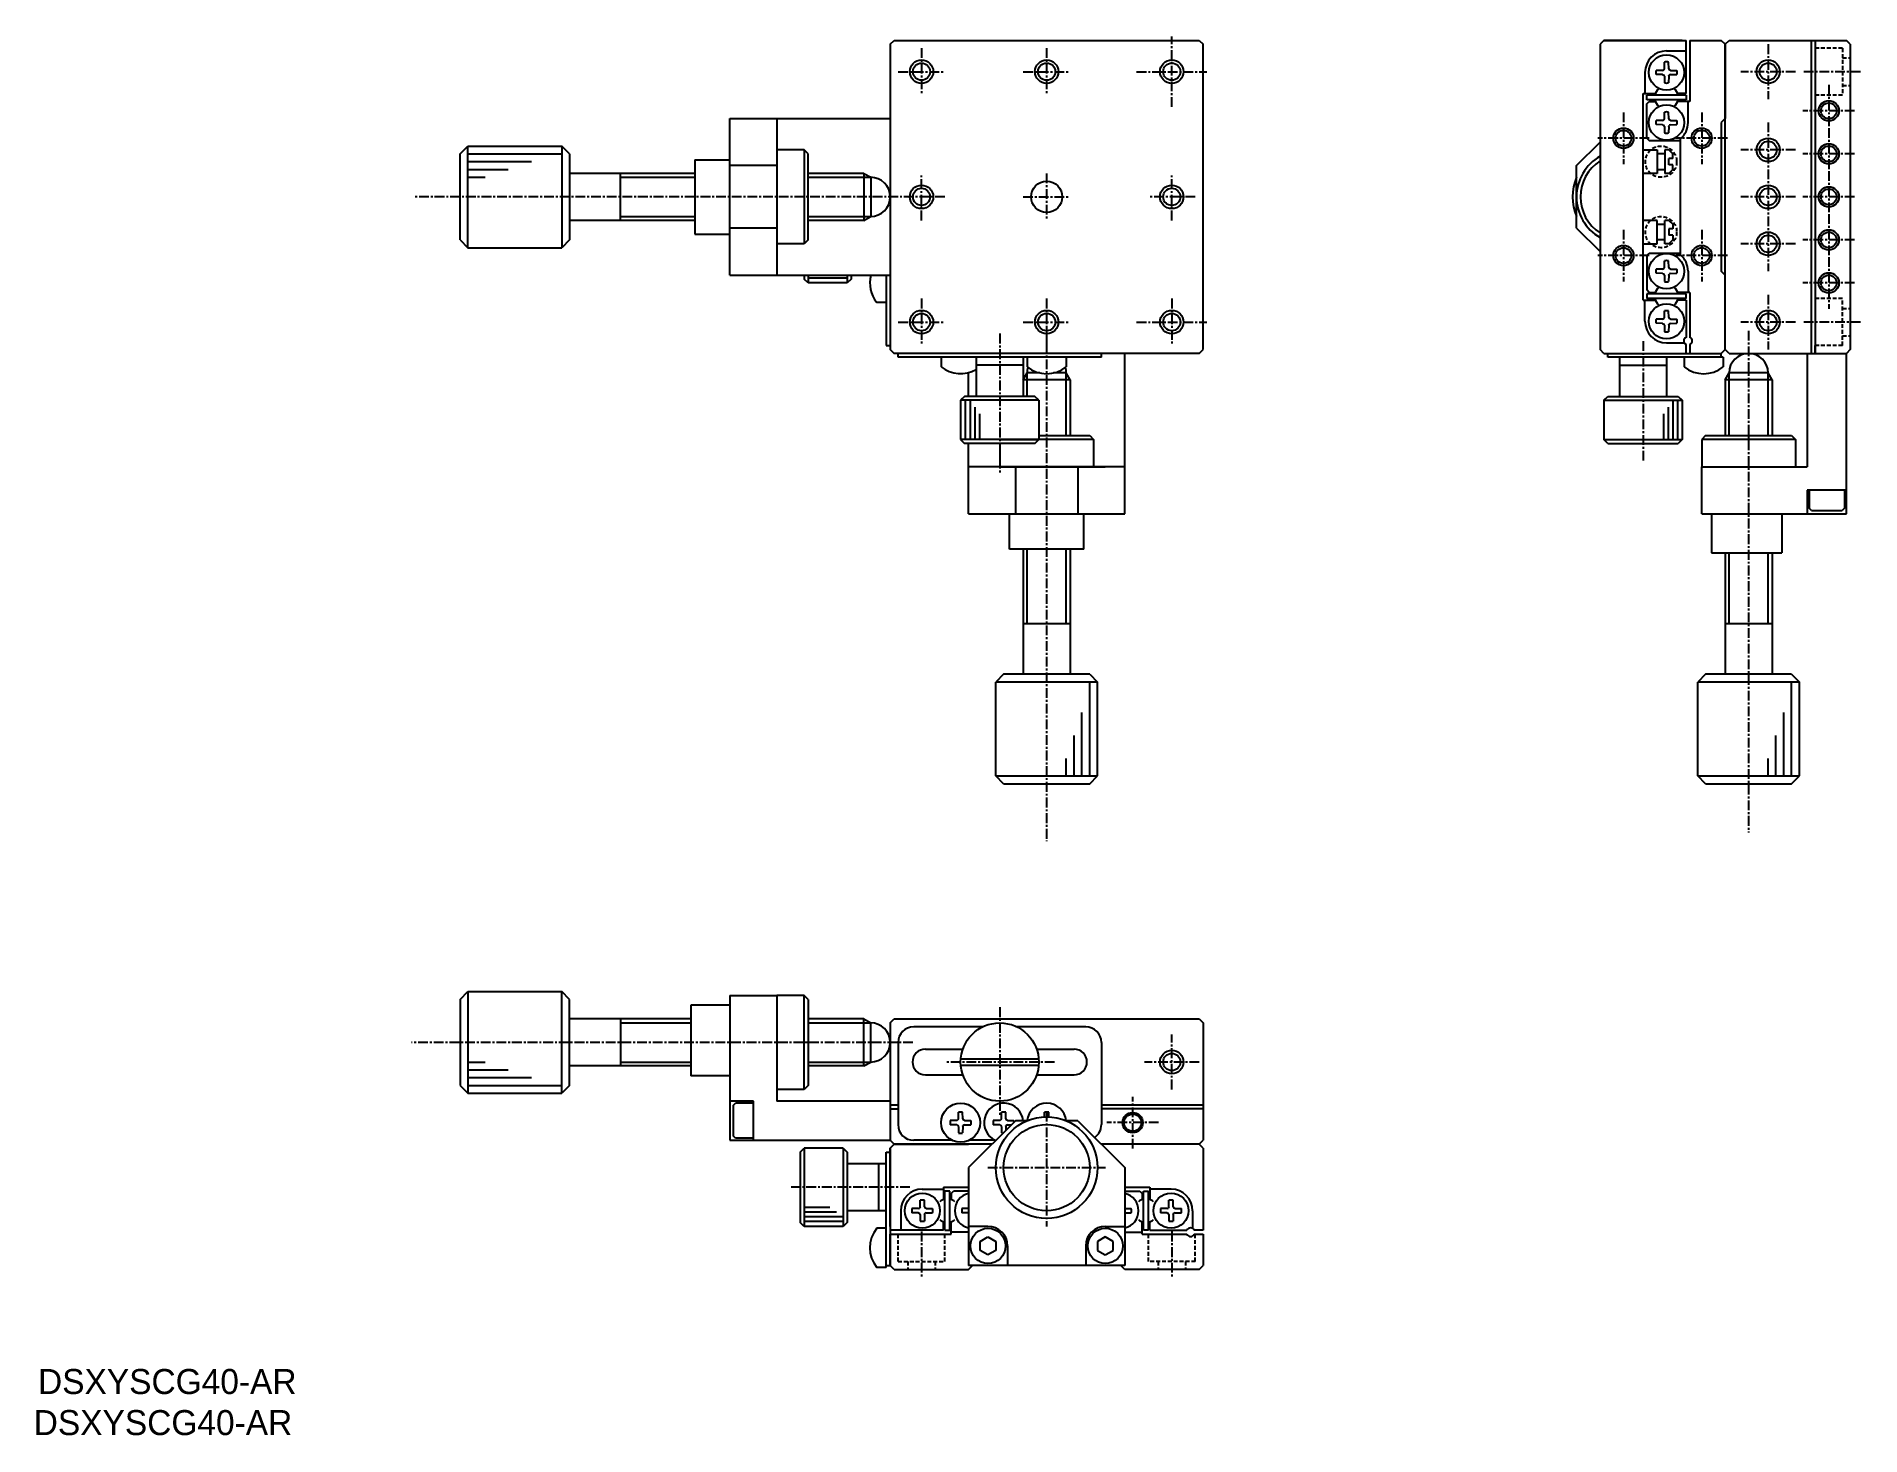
# Model space of a CAD drawing. Extents: x 652 to 885, y 130 to 308.
import ezdxf

# ---------------------------------------------------------------- set-up
doc = ezdxf.new("R2010")
doc.units = 0
doc.linetypes.add('CENTER', pattern=[2, 1.25, -0.25, 0.25, -0.25])
doc.linetypes.add('DASHED', pattern=[0.75, 0.5, -0.25])
doc.layers.get('0').update_dxf_attribs({"linetype": 'CONTINUOUS'})
doc.layers.add('CENTER', color=1, linetype='CENTER')

msp = doc.modelspace()

# ---------------------------------------------------------------- linework, layer by layer
at = {"color": 7, "linetype": 'CONTINUOUS'}
for p, q in [((761.29, 307.36), (761.79, 307.86)), ((761.79, 307.86), (800.79, 307.86)), ((800.79, 307.86), (801.29, 307.36)), ((852.54, 307.86), (852.04, 307.36)), ((852.54, 307.86), (863.04, 307.86)), ((862.54, 307.86), (852.54, 307.86)), ((863.04, 301.06), (863.04, 307.86)), ((863.54, 307.86), (863.54, 300.06)), ((863.54, 307.86), (867.54, 307.86)), ((868.04, 307.36), (867.54, 307.86)), ((868.04, 307.36), (868.54, 307.86)), ((868.54, 307.86), (883.54, 307.86)), ((879.04, 307.86), (879.04, 268.86)), ((879.54, 307.86), (879.54, 268.86)), ((884.04, 307.36), (883.54, 307.86)), ((884.04, 307.36), (883.54, 307.86)), ((761.29, 307.36), (761.29, 268.36)), ((801.29, 268.36), (801.29, 307.36)), ((852.04, 307.36), (852.04, 268.36)), ((860.54, 306.51), (863.04, 306.51)), ((868.04, 307.36), (868.04, 297.86)), ((868.04, 268.36), (868.04, 307.36)), ((884.04, 307.36), (884.04, 268.36)), ((857.79, 303.76), (857.79, 301.06)), ((860.04, 304.03), (859.22, 304.02)), ((860.04, 303.48), (859.22, 303.5)), ((860.04, 304.03), (860.21, 304.1)), ((860.04, 303.48), (860.21, 303.41)), ((860.27, 304.24), (860.21, 304.1)), ((860.27, 303.27), (860.21, 303.41)), ((860.27, 304.24), (860.28, 305.08)), ((860.27, 303.27), (860.28, 302.43)), ((860.82, 304.24), (860.8, 305.08)), ((860.82, 303.27), (860.8, 302.43)), ((860.82, 304.24), (860.88, 304.1)), ((860.82, 303.27), (860.88, 303.41)), ((861.04, 304.03), (860.88, 304.1)), ((861.04, 303.48), (860.88, 303.41)), ((861.04, 304.03), (861.87, 304.02)), ((861.04, 303.48), (861.87, 303.5)), ((857.54, 274.66), (857.54, 301.06)), ((857.54, 301.06), (859.13, 301.06)), ((858.04, 300.26), (858.04, 300.86)), ((863.04, 300.86), (858.04, 300.86)), ((863.04, 301.06), (861.96, 301.06)), ((863.04, 300.86), (863.04, 300.26)), ((863.04, 300.26), (858.04, 300.26)), ((858.04, 299.76), (858.34, 300.06)), ((858.04, 295.36), (858.04, 299.76)), ((858.34, 300.06), (859.13, 300.06)), ((860.27, 297.84), (860.28, 298.68)), ((860.82, 297.84), (860.8, 298.68)), ((863.54, 300.06), (861.96, 300.06)), ((863.29, 297.36), (863.29, 300.06)), ((740.79, 277.86), (740.79, 297.86)), ((740.79, 297.86), (761.29, 297.86)), ((746.79, 297.86), (746.79, 277.86)), ((860.04, 297.63), (859.22, 297.62)), ((860.04, 297.08), (859.22, 297.1)), ((860.04, 297.63), (860.21, 297.7)), ((860.04, 297.08), (860.21, 297.01)), ((860.27, 297.84), (860.21, 297.7)), ((860.27, 296.87), (860.21, 297.01)), ((860.27, 296.87), (860.28, 296.03)), ((860.82, 296.87), (860.8, 296.03)), ((860.82, 297.84), (860.88, 297.7)), ((860.82, 296.87), (860.88, 297.01)), ((861.04, 297.63), (860.88, 297.7)), ((861.04, 297.08), (860.88, 297.01)), ((861.04, 297.63), (861.87, 297.62)), ((861.04, 297.08), (861.87, 297.1)), ((868.04, 297.86), (867.54, 297.36)), ((867.54, 297.36), (867.54, 278.36)), ((706.29, 293.36), (707.29, 294.36)), ((707.29, 294.36), (719.29, 294.36)), ((720.29, 293.36), (719.29, 294.36)), ((750.29, 293.86), (746.79, 293.86)), ((750.79, 293.36), (750.29, 293.86)), ((849.04, 291.86), (852.04, 294.86)), ((857.54, 293.86), (859.34, 293.86)), ((858.04, 295.36), (858.34, 295.06)), ((858.34, 295.06), (862.34, 295.06)), ((859.34, 293.86), (859.34, 290.86)), ((860.34, 293.86), (860.34, 290.86)), ((860.84, 293.86), (860.34, 293.86)), ((860.84, 293.86), (861.34, 293.36)), ((862.34, 280.43), (862.34, 295.28)), ((706.29, 282.36), (706.29, 293.36)), ((720.29, 293.36), (720.29, 282.36)), ((736.29, 292.61), (740.79, 292.61)), ((736.29, 292.61), (736.29, 283.11)), ((746.79, 291.86), (740.79, 291.86)), ((750.79, 282.36), (750.79, 293.36)), ((849.04, 283.86), (849.04, 291.86)), ((860.34, 293.36), (859.34, 293.36)), ((861.34, 292.76), (860.84, 292.76)), ((860.84, 291.96), (860.84, 292.76)), ((861.34, 291.96), (860.84, 291.96)), ((861.34, 292.76), (861.34, 293.36)), ((861.34, 291.36), (861.34, 291.96)), ((736.29, 290.86), (720.29, 290.86)), ((726.79, 284.86), (726.79, 290.86)), ((757.92, 290.86), (750.79, 290.86)), ((757.92, 290.86), (757.92, 284.86)), ((757.92, 290.86), (758.79, 290.36)), ((758.79, 290.36), (758.79, 285.36)), ((859.34, 290.86), (857.54, 290.86)), ((859.34, 291.36), (860.34, 291.36)), ((860.84, 290.86), (860.34, 290.86)), ((860.84, 290.86), (861.34, 291.36)), ((736.29, 284.86), (720.29, 284.86)), ((757.92, 284.86), (750.79, 284.86)), ((757.92, 284.86), (758.79, 285.36)), ((859.34, 284.86), (857.54, 284.86)), ((859.34, 281.86), (859.34, 284.86)), ((860.34, 281.86), (860.34, 284.86)), ((860.84, 284.86), (860.34, 284.86)), ((860.84, 284.86), (861.34, 284.36)), ((706.29, 282.36), (707.29, 281.36)), ((720.29, 282.36), (719.29, 281.36)), ((736.29, 283.11), (740.79, 283.11)), ((746.79, 283.86), (740.79, 283.86)), ((750.79, 282.36), (750.29, 281.86)), ((849.04, 283.86), (852.04, 280.86)), ((859.34, 284.36), (860.34, 284.36)), ((860.34, 282.36), (859.34, 282.36)), ((860.84, 283.76), (860.84, 282.96)), ((861.34, 283.76), (860.84, 283.76)), ((861.34, 282.96), (860.84, 282.96)), ((860.84, 281.86), (861.34, 282.36)), ((861.34, 284.36), (861.34, 283.76)), ((861.34, 282.96), (861.34, 282.36)), ((707.29, 281.36), (719.29, 281.36)), ((750.29, 281.86), (746.79, 281.86)), ((857.54, 281.86), (859.34, 281.86)), ((858.04, 280.36), (858.34, 280.66)), ((858.04, 280.36), (858.04, 275.96)), ((858.34, 280.66), (862.34, 280.66)), ((860.84, 281.86), (860.34, 281.86)), ((740.79, 277.86), (761.29, 277.86)), ((750.29, 277.86), (750.29, 277.36)), ((750.79, 277.86), (750.79, 276.86)), ((755.79, 277.86), (755.79, 276.86)), ((756.29, 277.86), (756.29, 277.36)), ((760.79, 277.86), (760.79, 268.86)), ((860.04, 278.63), (859.22, 278.62)), ((860.04, 278.08), (859.22, 278.1)), ((860.04, 278.63), (860.21, 278.7)), ((860.04, 278.08), (860.21, 278.01)), ((860.27, 278.84), (860.21, 278.7)), ((860.27, 277.87), (860.21, 278.01)), ((860.27, 278.84), (860.28, 279.68)), ((860.27, 277.87), (860.28, 277.03)), ((860.82, 278.84), (860.8, 279.68)), ((860.82, 277.87), (860.8, 277.03)), ((860.82, 278.84), (860.88, 278.7)), ((860.82, 277.87), (860.88, 278.01)), ((861.04, 278.63), (860.88, 278.7)), ((861.04, 278.08), (860.88, 278.01)), ((861.04, 278.63), (861.87, 278.62)), ((861.04, 278.08), (861.87, 278.1)), ((863.29, 278.36), (863.29, 275.66)), ((868.04, 277.86), (867.54, 278.36)), ((868.04, 268.36), (868.04, 277.86)), ((750.79, 276.86), (750.29, 277.36)), ((755.79, 276.86), (750.79, 276.86)), ((756.29, 277.36), (755.79, 276.86)), ((858.34, 275.66), (858.04, 275.96)), ((858.04, 275.46), (858.04, 274.86)), ((863.04, 275.46), (858.04, 275.46)), ((858.34, 275.66), (859.13, 275.66)), ((863.54, 275.66), (861.96, 275.66)), ((863.04, 274.86), (863.04, 275.46)), ((863.54, 275.66), (863.54, 269.91)), ((760.79, 274.36), (759.57, 274.36)), ((857.54, 274.66), (859.13, 274.66)), ((857.79, 271.96), (857.79, 274.66)), ((863.04, 274.86), (858.04, 274.86)), ((860.27, 272.44), (860.28, 273.28)), ((860.82, 272.44), (860.8, 273.28)), ((863.04, 274.66), (861.96, 274.66)), ((863.04, 274.66), (863.04, 269.91)), ((860.04, 272.23), (859.22, 272.22)), ((860.04, 271.68), (859.22, 271.7)), ((860.04, 272.23), (860.21, 272.3)), ((860.04, 271.68), (860.21, 271.61)), ((860.27, 272.44), (860.21, 272.3)), ((860.27, 271.47), (860.21, 271.61)), ((860.27, 271.47), (860.28, 270.63)), ((860.82, 271.47), (860.8, 270.63)), ((860.82, 272.44), (860.88, 272.3)), ((860.82, 271.47), (860.88, 271.61)), ((861.04, 272.23), (860.88, 272.3)), ((861.04, 271.68), (860.88, 271.61)), ((861.04, 272.23), (861.87, 272.22)), ((861.04, 271.68), (861.87, 271.7)), ((760.79, 268.86), (761.29, 268.86)), ((761.29, 268.36), (761.79, 267.86)), ((761.79, 267.86), (761.29, 268.36)), ((800.79, 267.86), (801.29, 268.36)), ((852.54, 267.86), (852.04, 268.36)), ((860.54, 269.21), (862.81, 269.21)), ((863.04, 267.86), (863.04, 269)), ((863.54, 269), (863.54, 267.86)), ((867.54, 267.86), (868.04, 268.36)), ((868.54, 267.86), (868.04, 268.36)), ((868.54, 267.86), (868.04, 268.36)), ((879.04, 268.86), (879.04, 267.86)), ((879.04, 268.86), (879.04, 267.86)), ((879.54, 267.86), (879.54, 268.86)), ((879.54, 268.86), (879.54, 267.86)), ((884.04, 268.36), (883.54, 267.86)), ((884.04, 268.36), (883.54, 267.86)), ((800.79, 267.86), (761.79, 267.86)), ((762.29, 267.36), (762.29, 267.86)), ((788.29, 267.36), (762.29, 267.36)), ((767.79, 267.36), (767.79, 266.13)), ((772.29, 267.36), (772.29, 262.36)), ((778.29, 266.36), (772.29, 266.36)), ((778.29, 267.36), (778.29, 262.36)), ((778.79, 267.36), (778.79, 266.13)), ((783.79, 267.36), (783.79, 266.13)), ((788.29, 267.36), (788.29, 267.86)), ((791.29, 247.36), (791.29, 267.86)), ((852.54, 267.86), (867.54, 267.86)), ((853.04, 267.36), (853.04, 267.86)), ((867.79, 267.36), (853.04, 267.36)), ((854.54, 267.36), (854.54, 262.36)), ((854.54, 266.36), (860.54, 266.36)), ((860.54, 267.36), (860.54, 262.36)), ((862.79, 267.36), (862.79, 266.13)), ((867.54, 267.36), (867.54, 267.86)), ((867.79, 267.36), (867.79, 266.13)), ((868.54, 267.86), (883.54, 267.86)), ((878.54, 267.86), (878.54, 253.36)), ((883.54, 247.36), (883.54, 267.86)), ((771.29, 262.36), (771.29, 265.38)), ((778.29, 264.49), (778.79, 265.36)), ((784.29, 264.49), (778.29, 264.49)), ((780.4, 265.36), (778.79, 265.36)), ((783.79, 265.36), (782.18, 265.36)), ((784.29, 264.49), (783.79, 265.36)), ((784.29, 264.49), (784.29, 257.36)), ((868.04, 264.49), (868.54, 265.36)), ((868.04, 264.49), (868.04, 257.36)), ((874.04, 264.49), (868.04, 264.49)), ((873.54, 265.36), (868.54, 265.36)), ((874.04, 264.49), (873.54, 265.36)), ((874.04, 264.49), (874.04, 257.36)), ((770.79, 262.36), (770.29, 261.86)), ((770.29, 261.86), (770.29, 256.86)), ((780.29, 261.86), (770.29, 261.86)), ((779.79, 262.36), (770.79, 262.36)), ((780.29, 261.86), (779.79, 262.36)), ((780.29, 261.86), (780.29, 256.86)), ((852.54, 261.86), (853.04, 262.36)), ((852.54, 261.86), (852.54, 256.86)), ((852.54, 261.86), (862.54, 261.86)), ((853.04, 262.36), (862.04, 262.36)), ((862.04, 262.36), (862.54, 261.86)), ((862.54, 261.86), (862.54, 256.86)), ((770.29, 256.86), (770.79, 256.36)), ((780.29, 256.86), (770.29, 256.86)), ((775.29, 256.86), (780.29, 256.86)), ((779.79, 256.36), (780.29, 256.86)), ((780.29, 257.36), (786.79, 257.36)), ((786.79, 257.36), (787.29, 256.86)), ((787.29, 256.86), (787.29, 253.36)), ((853.04, 256.36), (852.54, 256.86)), ((852.54, 256.86), (862.54, 256.86)), ((862.54, 256.86), (862.04, 256.36)), ((865.54, 257.36), (865.04, 256.86)), ((865.04, 256.86), (865.04, 253.36)), ((865.54, 257.36), (876.54, 257.36)), ((876.54, 257.36), (877.04, 256.86)), ((877.04, 256.86), (877.04, 253.36)), ((779.79, 256.36), (770.79, 256.36)), ((771.29, 247.36), (771.29, 256.36)), ((775.29, 256.36), (775.29, 253.36)), ((853.04, 256.36), (862.04, 256.36)), ((791.29, 253.36), (771.29, 253.36)), ((775.29, 253.36), (788.79, 253.36)), ((777.29, 253.36), (777.29, 247.36)), ((785.29, 253.36), (785.29, 247.36)), ((865.04, 247.36), (865.04, 253.36)), ((865.04, 253.36), (878.54, 253.36)), ((883.54, 250.36), (878.54, 250.36)), ((878.54, 250.36), (878.54, 247.36)), ((878.79, 250.36), (878.79, 248.06)), ((883.29, 250.36), (883.29, 248.06)), ((771.29, 247.36), (791.29, 247.36)), ((776.54, 242.86), (776.54, 247.36)), ((786.04, 242.86), (786.04, 247.36)), ((865.04, 247.36), (883.54, 247.36)), ((866.29, 247.36), (866.29, 242.36)), ((875.29, 247.36), (875.29, 242.36)), ((879.09, 247.76), (878.79, 248.06)), ((879.09, 247.76), (882.99, 247.76)), ((883.29, 248.06), (882.99, 247.76)), ((786.04, 242.86), (776.54, 242.86)), ((778.29, 242.86), (778.29, 226.86)), ((784.29, 242.86), (784.29, 226.86)), ((866.29, 242.36), (875.29, 242.36)), ((868.04, 242.36), (868.04, 226.86)), ((874.04, 242.36), (874.04, 226.86)), ((778.29, 233.36), (784.29, 233.36)), ((868.04, 233.36), (874.04, 233.36)), ((775.79, 226.86), (774.79, 225.86)), ((786.79, 226.86), (775.79, 226.86)), ((786.79, 226.86), (787.79, 225.86)), ((865.54, 226.86), (864.54, 225.86)), ((876.54, 226.86), (865.54, 226.86)), ((876.54, 226.86), (877.54, 225.86)), ((774.79, 213.86), (774.79, 225.86)), ((787.79, 213.86), (787.79, 225.86)), ((864.54, 213.86), (864.54, 225.86)), ((877.54, 213.86), (877.54, 225.86)), ((775.79, 212.86), (774.79, 213.86)), ((775.79, 212.86), (786.79, 212.86)), ((786.79, 212.86), (787.79, 213.86)), ((865.54, 212.86), (864.54, 213.86)), ((865.54, 212.86), (876.54, 212.86)), ((876.54, 212.86), (877.54, 213.86)), ((706.29, 185.3), (707.29, 186.3)), ((706.29, 185.3), (706.29, 174.3)), ((707.29, 186.3), (719.29, 186.3)), ((720.29, 185.3), (719.29, 186.3)), ((720.29, 174.3), (720.29, 185.3)), ((740.79, 184.55), (735.79, 184.55)), ((735.79, 184.55), (735.79, 175.55)), ((740.79, 185.8), (746.79, 185.8)), ((740.79, 185.8), (740.79, 167.3)), ((750.29, 185.8), (746.79, 185.8)), ((746.79, 185.8), (746.79, 172.3)), ((750.79, 185.3), (750.29, 185.8)), ((750.79, 185.3), (750.79, 174.3)), ((735.79, 182.8), (720.29, 182.8)), ((726.79, 182.8), (726.79, 176.8)), ((757.92, 182.8), (750.79, 182.8)), ((757.92, 182.8), (758.79, 182.3)), ((757.92, 176.8), (757.92, 182.8)), ((758.79, 177.3), (758.79, 182.3)), ((761.29, 182.3), (761.79, 182.8)), ((761.29, 182.3), (761.29, 167.3)), ((761.79, 182.8), (800.79, 182.8)), ((800.79, 182.8), (801.29, 182.3)), ((801.29, 182.3), (801.29, 167.3)), ((762.29, 179.8), (762.29, 169.3)), ((773.11, 181.8), (764.29, 181.8)), ((786.29, 181.8), (777.47, 181.8)), ((788.29, 179.8), (788.29, 169.3)), ((757.92, 176.8), (758.79, 177.3)), ((765.79, 178.95), (770.5, 178.95)), ((770.31, 177.7), (780.27, 177.7)), ((780.07, 178.95), (784.79, 178.95)), ((735.79, 176.8), (720.29, 176.8)), ((740.79, 175.55), (735.79, 175.55)), ((757.92, 176.8), (750.79, 176.8)), ((765.79, 175.65), (770.64, 175.65)), ((770.31, 176.9), (780.27, 176.9)), ((779.93, 175.65), (784.79, 175.65)), ((706.29, 174.3), (707.29, 173.3)), ((707.29, 173.3), (719.29, 173.3)), ((720.29, 174.3), (719.29, 173.3)), ((750.29, 173.8), (746.79, 173.8)), ((750.79, 174.3), (750.29, 173.8)), ((743.79, 172.3), (740.79, 172.3)), ((741.19, 171.75), (741.49, 172.05)), ((741.19, 171.75), (741.19, 167.85)), ((743.79, 172.05), (741.49, 172.05)), ((743.79, 167.3), (743.79, 172.3)), ((761.29, 172.3), (746.79, 172.3)), ((762.29, 171.8), (761.29, 171.8)), ((761.29, 171.3), (762.29, 171.3)), ((770.01, 170.03), (770.03, 170.88)), ((770.56, 170.03), (770.55, 170.88)), ((775.51, 170.03), (775.53, 170.88)), ((776.06, 170.03), (776.05, 170.88)), ((781.02, 170.3), (781.03, 170.88)), ((781.56, 170.3), (781.55, 170.88)), ((801.29, 171.8), (788.29, 171.8)), ((801.29, 171.3), (788.29, 171.3)), ((769.79, 169.83), (768.96, 169.81)), ((769.79, 169.28), (768.96, 169.29)), ((769.79, 169.83), (769.95, 169.9)), ((769.79, 169.28), (769.95, 169.2)), ((770.01, 170.03), (769.95, 169.9)), ((770.01, 169.07), (769.95, 169.2)), ((770.01, 169.07), (770.03, 168.23)), ((770.56, 169.07), (770.55, 168.23)), ((770.56, 170.03), (770.62, 169.9)), ((770.56, 169.07), (770.62, 169.2)), ((770.79, 169.83), (770.62, 169.9)), ((770.79, 169.28), (770.62, 169.2)), ((770.79, 169.83), (771.61, 169.81)), ((770.79, 169.28), (771.61, 169.29)), ((777.29, 169.8), (771.29, 163.8)), ((775.29, 169.83), (774.46, 169.81)), ((775.29, 169.28), (774.46, 169.29)), ((775.29, 169.83), (775.45, 169.9)), ((775.29, 169.28), (775.45, 169.2)), ((775.51, 170.03), (775.45, 169.9)), ((775.51, 169.07), (775.45, 169.2)), ((775.51, 169.07), (775.53, 168.23)), ((776.06, 170.03), (776.12, 169.9)), ((776.06, 169.07), (776.12, 169.2)), ((776.06, 169.07), (776.06, 168.57)), ((776.29, 169.83), (776.12, 169.9)), ((776.29, 169.28), (776.12, 169.2)), ((776.29, 169.83), (777.11, 169.81)), ((776.29, 169.28), (776.77, 169.29)), ((778.79, 169.8), (777.29, 169.8)), ((785.29, 169.8), (783.79, 169.8)), ((785.29, 169.8), (791.29, 163.8)), ((740.79, 167.3), (761.29, 167.3)), ((741.49, 167.55), (741.19, 167.85)), ((743.79, 167.55), (741.49, 167.55)), ((749.79, 165.8), (750.29, 166.3)), ((749.79, 165.8), (749.79, 156.8)), ((755.29, 166.3), (750.29, 166.3)), ((750.29, 166.3), (750.29, 156.3)), ((755.29, 166.3), (755.79, 165.8)), ((755.29, 166.3), (755.29, 156.3)), ((755.79, 165.8), (755.79, 156.8)), ((760.79, 151.05), (760.79, 165.8)), ((760.79, 165.8), (761.29, 165.8)), ((761.79, 166.8), (761.29, 167.3)), ((761.79, 166.8), (761.29, 167.3)), ((761.29, 166.3), (761.79, 166.8)), ((761.29, 166.3), (761.29, 151.3)), ((761.29, 166.3), (761.29, 155.8)), ((761.29, 156.3), (761.29, 166.3)), ((774.29, 166.8), (761.79, 166.8)), ((761.79, 166.8), (771.29, 166.8)), ((769.2, 167.3), (764.29, 167.3)), ((774.7, 167.3), (771.38, 167.3)), ((800.79, 166.8), (788.29, 166.8)), ((800.79, 166.8), (791.29, 166.8)), ((800.79, 166.8), (801.29, 167.3)), ((800.79, 166.8), (801.29, 167.3)), ((801.29, 166.3), (800.79, 166.8)), ((801.29, 166.3), (801.29, 155.8)), ((760.79, 164.3), (755.79, 164.3)), ((759.79, 164.3), (759.79, 158.3)), ((771.29, 163.8), (771.29, 151.3)), ((791.29, 163.8), (791.29, 151.3)), ((765.39, 161.05), (768.09, 161.05)), ((768.09, 161.3), (768.09, 159.72)), ((768.09, 161.3), (771.29, 161.3)), ((791.29, 161.3), (794.49, 161.3)), ((794.49, 161.3), (794.49, 159.72)), ((797.19, 161.05), (794.49, 161.05)), ((764.91, 158.58), (765.04, 158.64)), ((765.11, 158.8), (765.04, 158.64)), ((765.11, 158.8), (765.13, 159.63)), ((765.66, 158.8), (765.65, 159.63)), ((765.66, 158.8), (765.74, 158.64)), ((765.87, 158.58), (765.74, 158.64)), ((768.89, 160.8), (768.29, 160.8)), ((768.29, 155.8), (768.29, 160.8)), ((768.89, 155.8), (768.89, 160.8)), ((769.09, 160.5), (769.39, 160.8)), ((769.09, 160.5), (769.09, 159.72)), ((771.29, 160.8), (769.39, 160.8)), ((791.29, 160.8), (793.19, 160.8)), ((793.19, 160.8), (793.49, 160.5)), ((793.49, 160.5), (793.49, 159.72)), ((793.69, 160.8), (794.29, 160.8)), ((793.69, 155.8), (793.69, 160.8)), ((794.29, 155.8), (794.29, 160.8)), ((796.71, 158.58), (796.84, 158.64)), ((796.91, 158.8), (796.84, 158.64)), ((796.91, 158.8), (796.93, 159.63)), ((797.46, 158.8), (797.45, 159.63)), ((797.46, 158.8), (797.54, 158.64)), ((797.67, 158.58), (797.54, 158.64)), ((750.29, 156.3), (749.79, 156.8)), ((755.29, 156.3), (750.29, 156.3)), ((755.79, 156.8), (755.29, 156.3)), ((760.79, 158.3), (755.79, 158.3)), ((762.64, 158.3), (762.64, 155.8)), ((764.91, 158.58), (764.06, 158.56)), ((764.91, 158.03), (764.06, 158.04)), ((764.91, 158.03), (765.04, 157.97)), ((765.11, 157.8), (765.04, 157.97)), ((765.11, 157.8), (765.13, 156.98)), ((765.66, 157.8), (765.65, 156.98)), ((765.66, 157.8), (765.74, 157.97)), ((765.87, 158.03), (765.74, 157.97)), ((765.87, 158.58), (766.71, 158.56)), ((765.87, 158.03), (766.71, 158.04)), ((768.09, 155.8), (768.09, 156.89)), ((769.09, 155.3), (769.09, 156.89)), ((771.31, 158.58), (770.46, 158.56)), ((771.31, 158.03), (770.46, 158.04)), ((773.79, 156.3), (771.29, 156.3)), ((788.79, 156.3), (791.29, 156.3)), ((791.27, 158.58), (792.11, 158.56)), ((791.27, 158.03), (792.11, 158.04)), ((793.49, 155.3), (793.49, 156.89)), ((794.49, 155.8), (794.49, 156.89)), ((796.71, 158.58), (795.86, 158.56)), ((796.71, 158.03), (795.86, 158.04)), ((796.71, 158.03), (796.84, 157.97)), ((796.91, 157.8), (796.84, 157.97)), ((796.91, 157.8), (796.93, 156.98)), ((797.46, 157.8), (797.45, 156.98)), ((797.46, 157.8), (797.54, 157.97)), ((797.67, 158.03), (797.54, 157.97)), ((797.67, 158.58), (798.51, 158.56)), ((797.67, 158.03), (798.51, 158.04)), ((799.94, 158.3), (799.94, 156.04)), ((760.79, 156.05), (759.57, 156.05)), ((768.09, 155.8), (761.29, 155.8)), ((761.29, 155.3), (769.09, 155.3)), ((761.29, 151.3), (761.29, 155.3)), ((768.29, 155.8), (768.89, 155.8)), ((771.29, 155.55), (769.09, 155.55)), ((772.79, 154.38), (773.79, 154.96)), ((772.79, 153.23), (772.79, 154.38)), ((773.79, 154.96), (774.79, 154.38)), ((774.79, 154.38), (774.79, 153.23)), ((788.79, 154.96), (787.79, 154.38)), ((787.79, 154.38), (787.79, 153.23)), ((789.79, 154.38), (788.79, 154.96)), ((789.79, 153.23), (789.79, 154.38)), ((791.29, 155.55), (793.49, 155.55)), ((793.49, 155.3), (799.23, 155.3)), ((794.29, 155.8), (793.69, 155.8)), ((794.49, 155.8), (799.23, 155.8)), ((801.29, 155.8), (800.15, 155.8)), ((800.15, 155.3), (801.29, 155.3)), ((801.29, 155.3), (801.29, 151.3)), ((773.79, 152.65), (772.79, 153.23)), ((774.79, 153.23), (773.79, 152.65)), ((776.29, 153.8), (776.29, 151.3)), ((786.29, 153.8), (786.29, 151.3)), ((787.79, 153.23), (788.79, 152.65)), ((788.79, 152.65), (789.79, 153.23)), ((760.79, 151.05), (759.57, 151.05)), ((760.79, 151.3), (761.29, 151.3)), ((761.79, 150.8), (761.29, 151.3)), ((761.79, 150.8), (761.29, 151.3)), ((761.79, 150.8), (771.29, 150.8)), ((771.29, 150.8), (771.79, 151.3)), ((791.29, 151.3), (771.29, 151.3)), ((791.29, 150.8), (790.79, 151.3)), ((800.79, 150.8), (791.29, 150.8)), ((800.79, 150.8), (801.29, 151.3))]:
    msp.add_line(p, q, dxfattribs=at)
at = {"color": 3, "linetype": 'DASHED'}
for p, q in [((883.04, 306.86), (879.54, 306.86)), ((883.04, 306.86), (883.04, 300.86)), ((883.04, 305.61), (884.04, 305.61)), ((883.04, 300.86), (879.54, 300.86)), ((883.04, 302.11), (884.04, 302.11)), ((883.04, 274.87), (879.54, 274.87)), ((879.54, 274.86), (879.54, 268.86)), ((883.04, 268.86), (883.04, 274.86)), ((883.04, 273.61), (884.04, 273.61)), ((883.04, 268.86), (879.54, 268.86)), ((883.04, 270.11), (884.04, 270.11)), ((762.29, 151.8), (762.29, 155.3)), ((768.29, 151.8), (768.29, 155.3)), ((794.29, 151.8), (794.29, 155.3)), ((800.29, 151.8), (800.29, 155.3)), ((762.29, 151.8), (768.29, 151.8)), ((763.54, 151.8), (763.54, 150.8)), ((767.04, 151.8), (767.04, 150.8)), ((800.29, 151.8), (794.29, 151.8)), ((795.54, 151.8), (795.54, 150.8)), ((799.04, 151.8), (799.04, 150.8))]:
    msp.add_line(p, q, dxfattribs=at)
msp.add_line((761.29, 297.86), (761.29, 277.86))
at = {"color": 3, "linetype": 'CONTINUOUS'}
for p, q in [((707.29, 281.36), (707.29, 294.36)), ((719.29, 294.36), (719.29, 281.36)), ((750.29, 293.86), (750.29, 281.86)), ((707.29, 293.36), (719.29, 293.36)), ((707.29, 292.36), (715.41, 292.36)), ((707.29, 291.36), (712.46, 291.36)), ((707.29, 290.36), (709.52, 290.36)), ((726.79, 290.36), (736.29, 290.36)), ((750.79, 290.36), (758.79, 290.36)), ((726.79, 285.36), (736.29, 285.36)), ((750.79, 285.36), (758.79, 285.36)), ((755.79, 277.46), (750.79, 277.46)), ((778.79, 262.36), (778.79, 265.36)), ((783.79, 257.36), (783.79, 265.36)), ((868.54, 257.36), (868.54, 265.36)), ((873.54, 257.36), (873.54, 265.36)), ((770.89, 261.86), (770.89, 256.86)), ((771.49, 261.86), (771.49, 256.86)), ((861.34, 261.86), (861.34, 256.86)), ((861.94, 261.86), (861.94, 256.86)), ((772.09, 260.99), (772.09, 256.86)), ((772.69, 260.12), (772.69, 256.86)), ((860.14, 260.12), (860.14, 256.86)), ((860.74, 260.99), (860.74, 256.86)), ((787.29, 256.86), (780.29, 256.86)), ((877.04, 256.86), (865.04, 256.86)), ((778.79, 233.36), (778.79, 242.86)), ((783.79, 233.36), (783.79, 242.86)), ((868.54, 233.36), (868.54, 242.36)), ((873.54, 233.36), (873.54, 242.36)), ((787.79, 225.86), (774.79, 225.86)), ((786.79, 213.86), (786.79, 225.86)), ((877.54, 225.86), (864.54, 225.86)), ((876.54, 213.86), (876.54, 225.86)), ((785.79, 213.86), (785.79, 221.97)), ((875.54, 213.86), (875.54, 221.97)), ((784.79, 213.86), (784.79, 219.03)), ((874.54, 213.86), (874.54, 219.03)), ((783.79, 213.86), (783.79, 216.09)), ((873.54, 213.86), (873.54, 216.09)), ((774.79, 213.86), (787.79, 213.86)), ((864.54, 213.86), (877.54, 213.86)), ((707.29, 186.3), (707.29, 173.3)), ((719.29, 173.3), (719.29, 186.3)), ((750.29, 173.8), (750.29, 185.8)), ((726.79, 182.3), (735.79, 182.3)), ((750.79, 182.3), (758.79, 182.3)), ((707.29, 177.3), (709.52, 177.3)), ((726.79, 177.3), (735.79, 177.3)), ((750.79, 177.3), (758.79, 177.3)), ((707.29, 176.3), (712.46, 176.3)), ((707.29, 175.3), (715.41, 175.3)), ((707.29, 174.3), (719.29, 174.3)), ((753.56, 158.7), (750.29, 158.7)), ((754.43, 158.1), (750.29, 158.1)), ((755.29, 157.5), (750.29, 157.5)), ((755.29, 156.9), (750.29, 156.9))]:
    msp.add_line(p, q, dxfattribs=at)
at = {"color": 7, "linetype": 'CONTINUOUS'}
for centre, radius in [((860.54, 303.76), 2.25), ((765.29, 303.86), 1.1), ((781.29, 303.86), 1.1), ((797.29, 303.86), 1.1), ((873.54, 303.86), 1.1), ((860.54, 297.36), 2.25), ((881.29, 298.86), 1), ((855.04, 295.36), 1), ((865.04, 295.36), 1), ((873.54, 293.86), 1.1), ((881.29, 293.36), 1), ((781.29, 287.86), 2), ((765.29, 287.86), 1.1), ((797.29, 287.86), 1.1), ((873.54, 287.86), 1.1), ((881.29, 287.86), 1), ((873.54, 281.86), 1.1), ((881.29, 282.36), 1), ((855.04, 280.36), 1), ((860.54, 278.36), 2.25), ((865.04, 280.36), 1), ((881.29, 276.86), 1), ((765.29, 271.86), 1.1), ((781.29, 271.86), 1.1), ((797.29, 271.86), 1.1), ((860.54, 271.96), 2.25), ((873.54, 271.86), 1.1), ((775.29, 177.3), 5), ((797.29, 177.3), 1.1), ((770.29, 169.55), 2.5), ((781.29, 163.8), 6.5), ((792.29, 169.55), 1.1), ((781.29, 163.8), 5.5), ((765.39, 158.3), 2.25), ((797.19, 158.3), 2.25), ((773.79, 153.8), 2.25), ((788.79, 153.8), 2.25)]:
    msp.add_circle(centre, radius, dxfattribs=at)
at = {"color": 3, "linetype": 'CONTINUOUS'}
for centre, radius in [((765.29, 303.86), 1.5), ((781.29, 303.86), 1.5), ((797.29, 303.86), 1.5), ((873.54, 303.86), 1.5), ((881.29, 298.86), 1.3), ((855.04, 295.36), 1.3), ((865.04, 295.36), 1.3), ((873.54, 293.86), 1.5), ((881.29, 293.36), 1.3), ((765.29, 287.86), 1.5), ((797.29, 287.86), 1.5), ((873.54, 287.86), 1.5), ((881.29, 287.86), 1.3), ((873.54, 281.86), 1.5), ((881.29, 282.36), 1.3), ((855.04, 280.36), 1.3), ((865.04, 280.36), 1.3), ((881.29, 276.86), 1.3), ((765.29, 271.86), 1.5), ((781.29, 271.86), 1.5), ((797.29, 271.86), 1.5), ((873.54, 271.86), 1.5), ((797.29, 177.3), 1.5), ((792.29, 169.55), 1.3)]:
    msp.add_circle(centre, radius, dxfattribs=at)
at = {"color": 3, "linetype": 'DASHED'}
for centre in [(859.84, 292.36), (859.84, 283.36)]:
    msp.add_circle(centre, 2, dxfattribs=at)
at = {"color": 7, "linetype": 'CONTINUOUS'}
for centre, radius, start, end in [((860.54, 303.76), 2.75, 90, 180), ((860.54, 303.76), 1.35, 168.8959, 191.1041), ((860.54, 303.76), 1.35, 78.8959, 101.1041), ((860.54, 303.76), 1.35, 348.8959, 11.1041), ((860.54, 300.56), 1.5, 129.3129, 168.463), ((860.54, 303.76), 1.35, 258.8959, 281.1041), ((860.54, 300.56), 1.5, 11.537, 50.6872), ((860.54, 300.56), 1.5, 191.537, 230.6871), ((860.54, 297.36), 1.35, 78.8959, 101.1041), ((860.54, 300.56), 1.5, 309.3129, 348.463), ((860.54, 297.36), 1.35, 168.8959, 191.1041), ((860.54, 297.36), 1.35, 348.8959, 11.1041), ((860.54, 297.36), 2.75, 310.8851, 0), ((860.54, 297.36), 1.35, 258.8959, 281.1041), ((855.04, 287.86), 6, 120, 240), ((855.04, 287.86), 5.5, 123.0557, 236.9443), ((758.79, 287.86), 2.5, 270, 90), ((855.04, 287.86), 6.5, 157.3801, 202.6199), ((860.54, 278.36), 2.75, 0, 49.1149), ((762.69, 276.86), 4, 165.5224, 218.6822), ((860.54, 278.36), 1.35, 168.8959, 191.1041), ((860.54, 278.36), 1.35, 78.8959, 101.1041), ((860.54, 278.36), 1.35, 348.8959, 11.1041), ((860.54, 275.16), 1.5, 129.3129, 168.463), ((860.54, 278.36), 1.35, 258.8959, 281.1041), ((860.54, 275.16), 1.5, 11.537, 50.6871), ((860.54, 275.16), 1.5, 191.537, 230.6871), ((860.54, 271.96), 1.35, 78.8959, 101.1041), ((860.54, 275.16), 1.5, 309.3128, 348.463), ((860.54, 271.96), 2.75, 180, 270), ((860.54, 271.96), 1.35, 168.8959, 191.1041), ((860.54, 271.96), 1.35, 258.8959, 281.1041), ((860.54, 271.96), 1.35, 348.8959, 11.1041), ((863.24, 269.46), 0.5, 113.5782, 246.4218), ((863.34, 269.46), 0.5, 293.5782, 66.4218), ((770.29, 269.26), 4, 231.3178, 300), ((781.29, 269.26), 4, 231.3178, 308.6822), ((781.29, 265.36), 2.5, 163.7399, 180), ((781.29, 265.36), 2.5, 360, 16.2601), ((865.29, 269.26), 4, 231.3178, 308.6822), ((871.04, 265.36), 2.5, 360, 180), ((758.79, 179.8), 2.5, 270, 90), ((764.29, 179.8), 2, 90, 180), ((786.29, 179.8), 2, 0, 90), ((765.79, 177.3), 1.65, 90, 270), ((784.79, 177.3), 1.65, 270, 90), ((770.29, 169.55), 1.35, 78.8959, 101.1041), ((775.79, 169.55), 2.5, 5.7391, 245.7048), ((775.79, 169.55), 1.35, 78.8959, 101.1041), ((781.29, 169.55), 2.5, 5.7106, 174.1357), ((781.29, 169.55), 1.35, 78.8959, 101.1041), ((764.29, 169.3), 2, 180, 270), ((770.29, 169.55), 1.35, 168.8959, 191.1041), ((770.29, 169.55), 1.35, 258.8959, 281.1041), ((770.29, 169.55), 1.35, 348.8959, 11.1041), ((775.79, 169.55), 1.35, 168.8959, 191.1041), ((775.79, 169.55), 1.35, 258.8959, 265.8991), ((775.79, 169.55), 1.35, 4.1009, 11.1041), ((786.29, 169.3), 2, 304.8179, 0), ((765.39, 158.3), 2.75, 90, 180), ((797.19, 158.3), 2.75, 0, 90), ((765.39, 158.3), 1.35, 78.8959, 101.1041), ((768.59, 158.3), 1.5, 101.537, 130.5416), ((768.59, 158.3), 1.5, 49.4584, 78.463), ((771.79, 158.3), 2.25, 102.8396, 257.1604), ((790.79, 158.3), 2.25, 282.8396, 77.1604), ((793.99, 158.3), 1.5, 101.537, 130.5416), ((793.99, 158.3), 1.5, 49.4584, 78.463), ((797.19, 158.3), 1.35, 78.8959, 101.1041), ((765.39, 158.3), 1.35, 168.8959, 191.1041), ((765.39, 158.3), 1.35, 258.8959, 281.1041), ((765.39, 158.3), 1.35, 348.8959, 11.1041), ((768.59, 158.3), 1.5, 229.4584, 258.463), ((768.59, 158.3), 1.5, 281.537, 310.5416), ((771.79, 158.3), 1.35, 168.8959, 191.1041), ((773.79, 153.8), 2.5, 0, 90), ((788.79, 153.8), 2.5, 90, 180), ((790.79, 158.3), 1.35, 348.8959, 11.1041), ((793.99, 158.3), 1.5, 229.4584, 258.463), ((793.99, 158.3), 1.5, 281.537, 310.5416), ((797.19, 158.3), 1.35, 168.8959, 191.1041), ((797.19, 158.3), 1.35, 258.8959, 281.1041), ((797.19, 158.3), 1.35, 348.8959, 11.1041), ((762.69, 153.55), 4, 141.3178, 218.6822), ((799.69, 155.6), 0.5, 23.5782, 156.4218), ((799.69, 155.5), 0.5, 203.5782, 336.4218)]:
    msp.add_arc(centre, radius, start, end, dxfattribs=at)
at = {"layer": 'CENTER', "color": 1, "linetype": 'CENTER'}
for p, q in [((797.29, 299.36), (797.29, 308.36)), ((765.29, 306.86), (765.29, 300.86)), ((781.29, 306.86), (781.29, 300.86)), ((873.54, 307.36), (873.54, 300.36)), ((762.29, 303.86), (768.29, 303.86)), ((778.29, 303.86), (784.29, 303.86)), ((792.79, 303.86), (801.79, 303.86)), ((877.04, 303.86), (870.04, 303.86)), ((885.35, 303.86), (877.85, 303.86)), ((881.29, 302.16), (881.29, 295.56)), ((855.04, 298.66), (855.04, 292.06)), ((865.04, 298.66), (865.04, 292.06)), ((884.59, 298.86), (877.99, 298.86)), ((873.54, 297.36), (873.54, 290.36)), ((881.29, 296.66), (881.29, 290.06)), ((858.34, 295.36), (851.74, 295.36)), ((868.34, 295.36), (861.74, 295.36)), ((877.04, 293.86), (870.04, 293.86)), ((884.59, 293.36), (877.99, 293.36)), ((765.29, 284.86), (765.29, 290.86)), ((781.29, 290.86), (781.29, 284.86)), ((797.29, 284.86), (797.29, 290.86)), ((873.54, 291.36), (873.54, 284.36)), ((881.29, 291.16), (881.29, 284.56)), ((768.29, 287.86), (700.37, 287.86)), ((778.29, 287.86), (784.29, 287.86)), ((800.29, 287.86), (794.29, 287.86)), ((877.04, 287.86), (870.04, 287.86)), ((884.59, 287.86), (877.99, 287.86)), ((873.54, 285.36), (873.54, 278.36)), ((881.29, 285.66), (881.29, 279.06)), ((855.04, 283.66), (855.04, 277.06)), ((865.04, 283.66), (865.04, 277.06)), ((884.59, 282.36), (877.99, 282.36)), ((858.34, 280.36), (851.74, 280.36)), ((868.34, 280.36), (861.74, 280.36)), ((877.04, 281.86), (870.04, 281.86)), ((881.29, 280.16), (881.29, 273.56)), ((873.54, 275.36), (873.54, 268.36)), ((884.59, 276.86), (877.99, 276.86)), ((765.29, 274.86), (765.29, 268.86)), ((781.29, 274.86), (781.29, 268.86)), ((797.29, 274.86), (797.29, 268.86)), ((762.29, 271.86), (768.29, 271.86)), ((778.29, 271.86), (784.29, 271.86)), ((781.29, 271.09), (781.29, 205.53)), ((792.79, 271.86), (801.79, 271.86)), ((877.04, 271.86), (870.04, 271.86)), ((871.04, 270.74), (871.04, 206.64)), ((885.35, 271.86), (877.85, 271.86)), ((775.29, 270.38), (775.29, 252.49)), ((857.54, 269.42), (857.54, 254.14)), ((775.29, 184.3), (775.29, 170.3)), ((764.18, 179.8), (700.07, 179.8)), ((797.29, 173.8), (797.29, 180.8)), ((782.29, 177.3), (768.29, 177.3)), ((800.79, 177.3), (793.79, 177.3)), ((792.29, 166.25), (792.29, 172.85)), ((781.29, 170.95), (781.29, 156.3)), ((795.59, 169.55), (788.99, 169.55)), ((773.77, 163.8), (788.82, 163.8)), ((763.81, 161.3), (748.61, 161.3)), ((765.29, 155.63), (765.29, 149.89)), ((797.29, 155.63), (797.29, 149.89))]:
    msp.add_line(p, q, dxfattribs=at)

# ---------------------------------------------------------------- texts
at = {"color": 7, "linetype": 'CONTINUOUS'}
for p in [(652.33, 134.87), (651.78, 129.62)]:
    msp.add_text('DSXYSCG40-AR', height=3.2, dxfattribs=at).set_placement(p)

doc.saveas('drawing.dxf')
